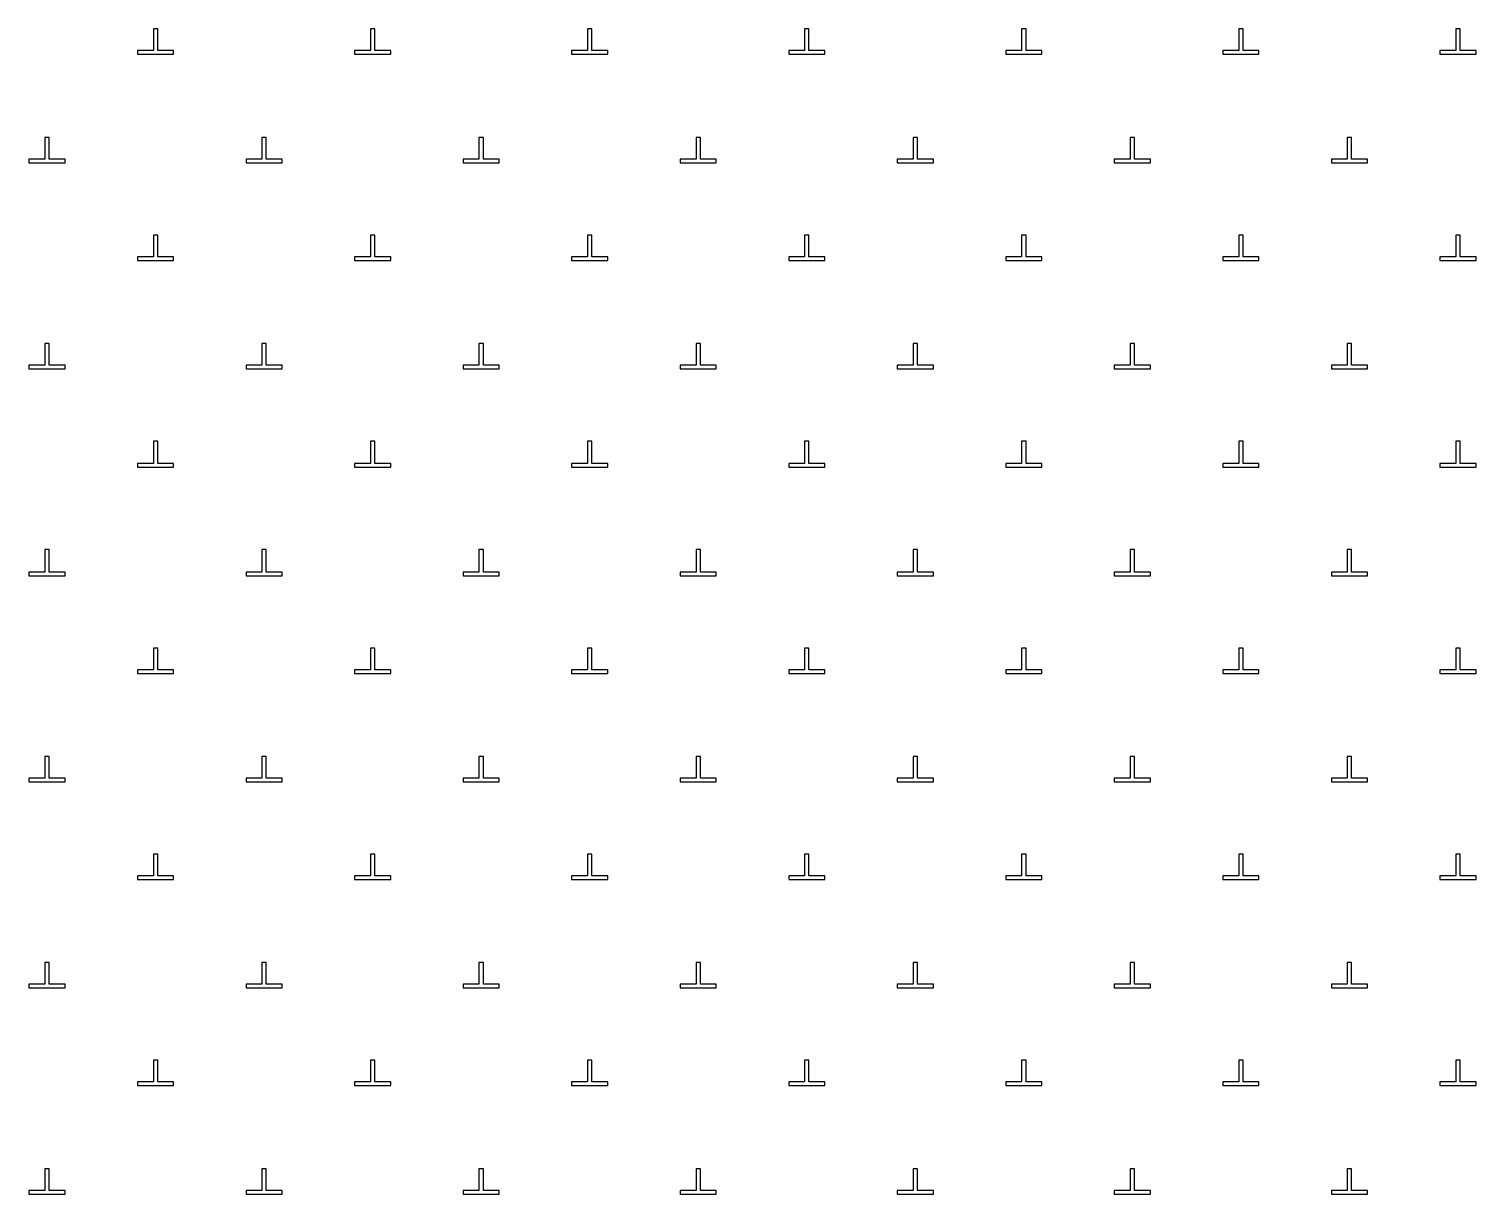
# Model space of a CAD drawing. Extents: x 550890 to 551618, y 1839259 to 1840146.
# Drawn here: x 551385.64 to 551405.64, y 1840005.78 to 1840021.89 of the extents above; entities that cross this region are included whole.
import ezdxf

# ---------------------------------------------------------------- set-up
doc = ezdxf.new("R2010")
doc.units = 0
doc.layers.add('Level 19', color=7, linetype='Continuous')

msp = doc.modelspace()

# ---------------------------------------------------------------- linework, layer by layer
at = {"layer": 'Level 19'}
for p, q in [((551387.42, 1840021.89), (551387.36, 1840021.89)), ((551387.36, 1840021.89), (551387.36, 1840021.59)), ((551387.42, 1840021.59), (551387.42, 1840021.89)), ((551390.42, 1840021.89), (551390.36, 1840021.89)), ((551390.36, 1840021.89), (551390.36, 1840021.59)), ((551390.42, 1840021.59), (551390.42, 1840021.89)), ((551393.42, 1840021.89), (551393.36, 1840021.89)), ((551393.36, 1840021.89), (551393.36, 1840021.59)), ((551393.42, 1840021.59), (551393.42, 1840021.89)), ((551396.42, 1840021.89), (551396.36, 1840021.89)), ((551396.36, 1840021.89), (551396.36, 1840021.59)), ((551396.42, 1840021.59), (551396.42, 1840021.89)), ((551399.42, 1840021.89), (551399.36, 1840021.89)), ((551399.36, 1840021.89), (551399.36, 1840021.59)), ((551399.42, 1840021.59), (551399.42, 1840021.89)), ((551402.42, 1840021.89), (551402.36, 1840021.89)), ((551402.36, 1840021.89), (551402.36, 1840021.59)), ((551402.42, 1840021.59), (551402.42, 1840021.89)), ((551405.42, 1840021.89), (551405.36, 1840021.89)), ((551405.36, 1840021.89), (551405.36, 1840021.59)), ((551405.42, 1840021.59), (551405.42, 1840021.89)), ((551387.36, 1840021.59), (551387.14, 1840021.59)), ((551387.14, 1840021.59), (551387.14, 1840021.54)), ((551387.14, 1840021.54), (551387.64, 1840021.54)), ((551387.64, 1840021.59), (551387.42, 1840021.59)), ((551387.64, 1840021.54), (551387.64, 1840021.59)), ((551390.36, 1840021.59), (551390.14, 1840021.59)), ((551390.14, 1840021.59), (551390.14, 1840021.54)), ((551390.14, 1840021.54), (551390.64, 1840021.54)), ((551390.64, 1840021.59), (551390.42, 1840021.59)), ((551390.64, 1840021.54), (551390.64, 1840021.59)), ((551393.36, 1840021.59), (551393.14, 1840021.59)), ((551393.14, 1840021.59), (551393.14, 1840021.54)), ((551393.14, 1840021.54), (551393.64, 1840021.54)), ((551393.64, 1840021.59), (551393.42, 1840021.59)), ((551393.64, 1840021.54), (551393.64, 1840021.59)), ((551396.36, 1840021.59), (551396.14, 1840021.59)), ((551396.14, 1840021.59), (551396.14, 1840021.54)), ((551396.14, 1840021.54), (551396.64, 1840021.54)), ((551396.64, 1840021.59), (551396.42, 1840021.59)), ((551396.64, 1840021.54), (551396.64, 1840021.59)), ((551399.36, 1840021.59), (551399.14, 1840021.59)), ((551399.14, 1840021.59), (551399.14, 1840021.54)), ((551399.14, 1840021.54), (551399.64, 1840021.54)), ((551399.64, 1840021.59), (551399.42, 1840021.59)), ((551399.64, 1840021.54), (551399.64, 1840021.59)), ((551402.36, 1840021.59), (551402.14, 1840021.59)), ((551402.14, 1840021.59), (551402.14, 1840021.54)), ((551402.14, 1840021.54), (551402.64, 1840021.54)), ((551402.64, 1840021.59), (551402.42, 1840021.59)), ((551402.64, 1840021.54), (551402.64, 1840021.59)), ((551405.36, 1840021.59), (551405.14, 1840021.59)), ((551405.14, 1840021.59), (551405.14, 1840021.54)), ((551405.14, 1840021.54), (551405.64, 1840021.54)), ((551405.64, 1840021.59), (551405.42, 1840021.59)), ((551405.64, 1840021.54), (551405.64, 1840021.59)), ((551385.92, 1840020.39), (551385.86, 1840020.39)), ((551385.86, 1840020.39), (551385.86, 1840020.09)), ((551385.92, 1840020.09), (551385.92, 1840020.39)), ((551388.92, 1840020.39), (551388.86, 1840020.39)), ((551388.86, 1840020.39), (551388.86, 1840020.09)), ((551388.92, 1840020.09), (551388.92, 1840020.39)), ((551391.92, 1840020.39), (551391.86, 1840020.39)), ((551391.86, 1840020.39), (551391.86, 1840020.09)), ((551391.92, 1840020.09), (551391.92, 1840020.39)), ((551394.92, 1840020.39), (551394.86, 1840020.39)), ((551394.86, 1840020.39), (551394.86, 1840020.09)), ((551394.92, 1840020.09), (551394.92, 1840020.39)), ((551397.92, 1840020.39), (551397.86, 1840020.39)), ((551397.86, 1840020.39), (551397.86, 1840020.09)), ((551397.92, 1840020.09), (551397.92, 1840020.39)), ((551400.92, 1840020.39), (551400.86, 1840020.39)), ((551400.86, 1840020.39), (551400.86, 1840020.09)), ((551400.92, 1840020.09), (551400.92, 1840020.39)), ((551403.92, 1840020.39), (551403.86, 1840020.39)), ((551403.86, 1840020.39), (551403.86, 1840020.09)), ((551403.92, 1840020.09), (551403.92, 1840020.39)), ((551385.86, 1840020.09), (551385.64, 1840020.09)), ((551385.64, 1840020.09), (551385.64, 1840020.04)), ((551385.64, 1840020.04), (551386.14, 1840020.04)), ((551386.14, 1840020.09), (551385.92, 1840020.09)), ((551386.14, 1840020.04), (551386.14, 1840020.09)), ((551388.86, 1840020.09), (551388.64, 1840020.09)), ((551388.64, 1840020.09), (551388.64, 1840020.04)), ((551388.64, 1840020.04), (551389.14, 1840020.04)), ((551389.14, 1840020.09), (551388.92, 1840020.09)), ((551389.14, 1840020.04), (551389.14, 1840020.09)), ((551391.86, 1840020.09), (551391.64, 1840020.09)), ((551391.64, 1840020.09), (551391.64, 1840020.04)), ((551391.64, 1840020.04), (551392.14, 1840020.04)), ((551392.14, 1840020.09), (551391.92, 1840020.09)), ((551392.14, 1840020.04), (551392.14, 1840020.09)), ((551394.86, 1840020.09), (551394.64, 1840020.09)), ((551394.64, 1840020.09), (551394.64, 1840020.04)), ((551394.64, 1840020.04), (551395.14, 1840020.04)), ((551395.14, 1840020.09), (551394.92, 1840020.09)), ((551395.14, 1840020.04), (551395.14, 1840020.09)), ((551397.86, 1840020.09), (551397.64, 1840020.09)), ((551397.64, 1840020.09), (551397.64, 1840020.04)), ((551397.64, 1840020.04), (551398.14, 1840020.04)), ((551398.14, 1840020.09), (551397.92, 1840020.09)), ((551398.14, 1840020.04), (551398.14, 1840020.09)), ((551400.86, 1840020.09), (551400.64, 1840020.09)), ((551400.64, 1840020.09), (551400.64, 1840020.04)), ((551400.64, 1840020.04), (551401.14, 1840020.04)), ((551401.14, 1840020.09), (551400.92, 1840020.09)), ((551401.14, 1840020.04), (551401.14, 1840020.09)), ((551403.86, 1840020.09), (551403.64, 1840020.09)), ((551403.64, 1840020.09), (551403.64, 1840020.04)), ((551403.64, 1840020.04), (551404.14, 1840020.04)), ((551404.14, 1840020.09), (551403.92, 1840020.09)), ((551404.14, 1840020.04), (551404.14, 1840020.09)), ((551387.42, 1840019.04), (551387.36, 1840019.04)), ((551387.36, 1840019.04), (551387.36, 1840018.74)), ((551387.42, 1840018.74), (551387.42, 1840019.04)), ((551390.42, 1840019.04), (551390.36, 1840019.04)), ((551390.36, 1840019.04), (551390.36, 1840018.74)), ((551390.42, 1840018.74), (551390.42, 1840019.04)), ((551393.42, 1840019.04), (551393.36, 1840019.04)), ((551393.36, 1840019.04), (551393.36, 1840018.74)), ((551393.42, 1840018.74), (551393.42, 1840019.04)), ((551396.42, 1840019.04), (551396.36, 1840019.04)), ((551396.36, 1840019.04), (551396.36, 1840018.74)), ((551396.42, 1840018.74), (551396.42, 1840019.04)), ((551399.42, 1840019.04), (551399.36, 1840019.04)), ((551399.36, 1840019.04), (551399.36, 1840018.74)), ((551399.42, 1840018.74), (551399.42, 1840019.04)), ((551402.42, 1840019.04), (551402.36, 1840019.04)), ((551402.36, 1840019.04), (551402.36, 1840018.74)), ((551402.42, 1840018.74), (551402.42, 1840019.04)), ((551405.42, 1840019.04), (551405.36, 1840019.04)), ((551405.36, 1840019.04), (551405.36, 1840018.74)), ((551405.42, 1840018.74), (551405.42, 1840019.04)), ((551387.36, 1840018.74), (551387.14, 1840018.74)), ((551387.14, 1840018.74), (551387.14, 1840018.69)), ((551387.14, 1840018.69), (551387.64, 1840018.69)), ((551387.64, 1840018.74), (551387.42, 1840018.74)), ((551387.64, 1840018.69), (551387.64, 1840018.74)), ((551390.36, 1840018.74), (551390.14, 1840018.74)), ((551390.14, 1840018.74), (551390.14, 1840018.69)), ((551390.14, 1840018.69), (551390.64, 1840018.69)), ((551390.64, 1840018.74), (551390.42, 1840018.74)), ((551390.64, 1840018.69), (551390.64, 1840018.74)), ((551393.36, 1840018.74), (551393.14, 1840018.74)), ((551393.14, 1840018.74), (551393.14, 1840018.69)), ((551393.14, 1840018.69), (551393.64, 1840018.69)), ((551393.64, 1840018.74), (551393.42, 1840018.74)), ((551393.64, 1840018.69), (551393.64, 1840018.74)), ((551396.36, 1840018.74), (551396.14, 1840018.74)), ((551396.14, 1840018.74), (551396.14, 1840018.69)), ((551396.14, 1840018.69), (551396.64, 1840018.69)), ((551396.64, 1840018.74), (551396.42, 1840018.74)), ((551396.64, 1840018.69), (551396.64, 1840018.74)), ((551399.36, 1840018.74), (551399.14, 1840018.74)), ((551399.14, 1840018.74), (551399.14, 1840018.69)), ((551399.14, 1840018.69), (551399.64, 1840018.69)), ((551399.64, 1840018.74), (551399.42, 1840018.74)), ((551399.64, 1840018.69), (551399.64, 1840018.74)), ((551402.36, 1840018.74), (551402.14, 1840018.74)), ((551402.14, 1840018.74), (551402.14, 1840018.69)), ((551402.14, 1840018.69), (551402.64, 1840018.69)), ((551402.64, 1840018.74), (551402.42, 1840018.74)), ((551402.64, 1840018.69), (551402.64, 1840018.74)), ((551405.36, 1840018.74), (551405.14, 1840018.74)), ((551405.14, 1840018.74), (551405.14, 1840018.69)), ((551405.14, 1840018.69), (551405.64, 1840018.69)), ((551405.64, 1840018.74), (551405.42, 1840018.74)), ((551405.64, 1840018.69), (551405.64, 1840018.74)), ((551385.92, 1840017.54), (551385.86, 1840017.54)), ((551385.86, 1840017.54), (551385.86, 1840017.24)), ((551385.92, 1840017.24), (551385.92, 1840017.54)), ((551388.92, 1840017.54), (551388.86, 1840017.54)), ((551388.86, 1840017.54), (551388.86, 1840017.24)), ((551388.92, 1840017.24), (551388.92, 1840017.54)), ((551391.92, 1840017.54), (551391.86, 1840017.54)), ((551391.86, 1840017.54), (551391.86, 1840017.24)), ((551391.92, 1840017.24), (551391.92, 1840017.54)), ((551394.92, 1840017.54), (551394.86, 1840017.54)), ((551394.86, 1840017.54), (551394.86, 1840017.24)), ((551394.92, 1840017.24), (551394.92, 1840017.54)), ((551397.92, 1840017.54), (551397.86, 1840017.54)), ((551397.86, 1840017.54), (551397.86, 1840017.24)), ((551397.92, 1840017.24), (551397.92, 1840017.54)), ((551400.92, 1840017.54), (551400.86, 1840017.54)), ((551400.86, 1840017.54), (551400.86, 1840017.24)), ((551400.92, 1840017.24), (551400.92, 1840017.54)), ((551403.92, 1840017.54), (551403.86, 1840017.54)), ((551403.86, 1840017.54), (551403.86, 1840017.24)), ((551403.92, 1840017.24), (551403.92, 1840017.54)), ((551385.86, 1840017.24), (551385.64, 1840017.24)), ((551385.64, 1840017.24), (551385.64, 1840017.19)), ((551386.14, 1840017.24), (551385.92, 1840017.24)), ((551386.14, 1840017.19), (551386.14, 1840017.24)), ((551388.86, 1840017.24), (551388.64, 1840017.24)), ((551388.64, 1840017.24), (551388.64, 1840017.19)), ((551389.14, 1840017.24), (551388.92, 1840017.24)), ((551389.14, 1840017.19), (551389.14, 1840017.24)), ((551391.86, 1840017.24), (551391.64, 1840017.24)), ((551391.64, 1840017.24), (551391.64, 1840017.19)), ((551392.14, 1840017.24), (551391.92, 1840017.24)), ((551392.14, 1840017.19), (551392.14, 1840017.24)), ((551394.86, 1840017.24), (551394.64, 1840017.24)), ((551394.64, 1840017.24), (551394.64, 1840017.19)), ((551395.14, 1840017.24), (551394.92, 1840017.24)), ((551395.14, 1840017.19), (551395.14, 1840017.24)), ((551397.86, 1840017.24), (551397.64, 1840017.24)), ((551397.64, 1840017.24), (551397.64, 1840017.19)), ((551398.14, 1840017.24), (551397.92, 1840017.24)), ((551398.14, 1840017.19), (551398.14, 1840017.24)), ((551400.86, 1840017.24), (551400.64, 1840017.24)), ((551400.64, 1840017.24), (551400.64, 1840017.19)), ((551401.14, 1840017.24), (551400.92, 1840017.24)), ((551401.14, 1840017.19), (551401.14, 1840017.24)), ((551403.86, 1840017.24), (551403.64, 1840017.24)), ((551403.64, 1840017.24), (551403.64, 1840017.19)), ((551404.14, 1840017.24), (551403.92, 1840017.24)), ((551404.14, 1840017.19), (551404.14, 1840017.24)), ((551385.64, 1840017.19), (551386.14, 1840017.19)), ((551388.64, 1840017.19), (551389.14, 1840017.19)), ((551391.64, 1840017.19), (551392.14, 1840017.19)), ((551394.64, 1840017.19), (551395.14, 1840017.19)), ((551397.64, 1840017.19), (551398.14, 1840017.19)), ((551400.64, 1840017.19), (551401.14, 1840017.19)), ((551403.64, 1840017.19), (551404.14, 1840017.19)), ((551387.42, 1840016.19), (551387.36, 1840016.19)), ((551387.36, 1840016.19), (551387.36, 1840015.88)), ((551387.42, 1840015.88), (551387.42, 1840016.19)), ((551390.42, 1840016.19), (551390.36, 1840016.19)), ((551390.36, 1840016.19), (551390.36, 1840015.88)), ((551390.42, 1840015.88), (551390.42, 1840016.19)), ((551393.42, 1840016.19), (551393.36, 1840016.19)), ((551393.36, 1840016.19), (551393.36, 1840015.88)), ((551393.42, 1840015.88), (551393.42, 1840016.19)), ((551396.42, 1840016.19), (551396.36, 1840016.19)), ((551396.36, 1840016.19), (551396.36, 1840015.88)), ((551396.42, 1840015.88), (551396.42, 1840016.19)), ((551399.42, 1840016.19), (551399.36, 1840016.19)), ((551399.36, 1840016.19), (551399.36, 1840015.88)), ((551399.42, 1840015.88), (551399.42, 1840016.19)), ((551402.42, 1840016.19), (551402.36, 1840016.19)), ((551402.36, 1840016.19), (551402.36, 1840015.88)), ((551402.42, 1840015.88), (551402.42, 1840016.19)), ((551405.42, 1840016.19), (551405.36, 1840016.19)), ((551405.36, 1840016.19), (551405.36, 1840015.88)), ((551405.42, 1840015.88), (551405.42, 1840016.19)), ((551387.36, 1840015.88), (551387.14, 1840015.88)), ((551387.14, 1840015.88), (551387.14, 1840015.83)), ((551387.14, 1840015.83), (551387.64, 1840015.83)), ((551387.64, 1840015.88), (551387.42, 1840015.88)), ((551387.64, 1840015.83), (551387.64, 1840015.88)), ((551390.36, 1840015.88), (551390.14, 1840015.88)), ((551390.14, 1840015.88), (551390.14, 1840015.83)), ((551390.14, 1840015.83), (551390.64, 1840015.83)), ((551390.64, 1840015.88), (551390.42, 1840015.88)), ((551390.64, 1840015.83), (551390.64, 1840015.88)), ((551393.36, 1840015.88), (551393.14, 1840015.88)), ((551393.14, 1840015.88), (551393.14, 1840015.83)), ((551393.14, 1840015.83), (551393.64, 1840015.83)), ((551393.64, 1840015.88), (551393.42, 1840015.88)), ((551393.64, 1840015.83), (551393.64, 1840015.88)), ((551396.36, 1840015.88), (551396.14, 1840015.88)), ((551396.14, 1840015.88), (551396.14, 1840015.83)), ((551396.14, 1840015.83), (551396.64, 1840015.83)), ((551396.64, 1840015.88), (551396.42, 1840015.88)), ((551396.64, 1840015.83), (551396.64, 1840015.88)), ((551399.36, 1840015.88), (551399.14, 1840015.88)), ((551399.14, 1840015.88), (551399.14, 1840015.83)), ((551399.14, 1840015.83), (551399.64, 1840015.83)), ((551399.64, 1840015.88), (551399.42, 1840015.88)), ((551399.64, 1840015.83), (551399.64, 1840015.88)), ((551402.36, 1840015.88), (551402.14, 1840015.88)), ((551402.14, 1840015.88), (551402.14, 1840015.83)), ((551402.14, 1840015.83), (551402.64, 1840015.83)), ((551402.64, 1840015.88), (551402.42, 1840015.88)), ((551402.64, 1840015.83), (551402.64, 1840015.88)), ((551405.36, 1840015.88), (551405.14, 1840015.88)), ((551405.14, 1840015.88), (551405.14, 1840015.83)), ((551405.14, 1840015.83), (551405.64, 1840015.83)), ((551405.64, 1840015.88), (551405.42, 1840015.88)), ((551405.64, 1840015.83), (551405.64, 1840015.88)), ((551385.92, 1840014.69), (551385.86, 1840014.69)), ((551385.86, 1840014.69), (551385.86, 1840014.38)), ((551385.92, 1840014.38), (551385.92, 1840014.69)), ((551388.92, 1840014.69), (551388.86, 1840014.69)), ((551388.86, 1840014.69), (551388.86, 1840014.38)), ((551388.92, 1840014.38), (551388.92, 1840014.69)), ((551391.92, 1840014.69), (551391.86, 1840014.69)), ((551391.86, 1840014.69), (551391.86, 1840014.38)), ((551391.92, 1840014.38), (551391.92, 1840014.69)), ((551394.92, 1840014.69), (551394.86, 1840014.69)), ((551394.86, 1840014.69), (551394.86, 1840014.38)), ((551394.92, 1840014.38), (551394.92, 1840014.69)), ((551397.92, 1840014.69), (551397.86, 1840014.69)), ((551397.86, 1840014.69), (551397.86, 1840014.38)), ((551397.92, 1840014.38), (551397.92, 1840014.69)), ((551400.92, 1840014.69), (551400.86, 1840014.69)), ((551400.86, 1840014.69), (551400.86, 1840014.38)), ((551400.92, 1840014.38), (551400.92, 1840014.69)), ((551403.92, 1840014.69), (551403.86, 1840014.69)), ((551403.86, 1840014.69), (551403.86, 1840014.38)), ((551403.92, 1840014.38), (551403.92, 1840014.69)), ((551385.86, 1840014.38), (551385.64, 1840014.38)), ((551385.64, 1840014.38), (551385.64, 1840014.33)), ((551385.64, 1840014.33), (551386.14, 1840014.33)), ((551386.14, 1840014.38), (551385.92, 1840014.38)), ((551386.14, 1840014.33), (551386.14, 1840014.38)), ((551388.86, 1840014.38), (551388.64, 1840014.38)), ((551388.64, 1840014.38), (551388.64, 1840014.33)), ((551388.64, 1840014.33), (551389.14, 1840014.33)), ((551389.14, 1840014.38), (551388.92, 1840014.38)), ((551389.14, 1840014.33), (551389.14, 1840014.38)), ((551391.86, 1840014.38), (551391.64, 1840014.38)), ((551391.64, 1840014.38), (551391.64, 1840014.33)), ((551391.64, 1840014.33), (551392.14, 1840014.33)), ((551392.14, 1840014.38), (551391.92, 1840014.38)), ((551392.14, 1840014.33), (551392.14, 1840014.38)), ((551394.86, 1840014.38), (551394.64, 1840014.38)), ((551394.64, 1840014.38), (551394.64, 1840014.33)), ((551394.64, 1840014.33), (551395.14, 1840014.33)), ((551395.14, 1840014.38), (551394.92, 1840014.38)), ((551395.14, 1840014.33), (551395.14, 1840014.38)), ((551397.86, 1840014.38), (551397.64, 1840014.38)), ((551397.64, 1840014.38), (551397.64, 1840014.33)), ((551397.64, 1840014.33), (551398.14, 1840014.33)), ((551398.14, 1840014.38), (551397.92, 1840014.38)), ((551398.14, 1840014.33), (551398.14, 1840014.38)), ((551400.86, 1840014.38), (551400.64, 1840014.38)), ((551400.64, 1840014.38), (551400.64, 1840014.33)), ((551400.64, 1840014.33), (551401.14, 1840014.33)), ((551401.14, 1840014.38), (551400.92, 1840014.38)), ((551401.14, 1840014.33), (551401.14, 1840014.38)), ((551403.86, 1840014.38), (551403.64, 1840014.38)), ((551403.64, 1840014.38), (551403.64, 1840014.33)), ((551403.64, 1840014.33), (551404.14, 1840014.33)), ((551404.14, 1840014.38), (551403.92, 1840014.38)), ((551404.14, 1840014.33), (551404.14, 1840014.38)), ((551387.42, 1840013.33), (551387.36, 1840013.33)), ((551387.36, 1840013.33), (551387.36, 1840013.03)), ((551387.42, 1840013.03), (551387.42, 1840013.33)), ((551390.42, 1840013.33), (551390.36, 1840013.33)), ((551390.36, 1840013.33), (551390.36, 1840013.03)), ((551390.42, 1840013.03), (551390.42, 1840013.33)), ((551393.42, 1840013.33), (551393.36, 1840013.33)), ((551393.36, 1840013.33), (551393.36, 1840013.03)), ((551393.42, 1840013.03), (551393.42, 1840013.33)), ((551396.42, 1840013.33), (551396.36, 1840013.33)), ((551396.36, 1840013.33), (551396.36, 1840013.03)), ((551396.42, 1840013.03), (551396.42, 1840013.33)), ((551399.42, 1840013.33), (551399.36, 1840013.33)), ((551399.36, 1840013.33), (551399.36, 1840013.03)), ((551399.42, 1840013.03), (551399.42, 1840013.33)), ((551402.42, 1840013.33), (551402.36, 1840013.33)), ((551402.36, 1840013.33), (551402.36, 1840013.03)), ((551402.42, 1840013.03), (551402.42, 1840013.33)), ((551405.42, 1840013.33), (551405.36, 1840013.33)), ((551405.36, 1840013.33), (551405.36, 1840013.03)), ((551405.42, 1840013.03), (551405.42, 1840013.33)), ((551387.36, 1840013.03), (551387.14, 1840013.03)), ((551387.14, 1840013.03), (551387.14, 1840012.98)), ((551387.64, 1840013.03), (551387.42, 1840013.03)), ((551387.64, 1840012.98), (551387.64, 1840013.03)), ((551390.36, 1840013.03), (551390.14, 1840013.03)), ((551390.14, 1840013.03), (551390.14, 1840012.98)), ((551390.64, 1840013.03), (551390.42, 1840013.03)), ((551390.64, 1840012.98), (551390.64, 1840013.03)), ((551393.36, 1840013.03), (551393.14, 1840013.03)), ((551393.14, 1840013.03), (551393.14, 1840012.98)), ((551393.64, 1840013.03), (551393.42, 1840013.03)), ((551393.64, 1840012.98), (551393.64, 1840013.03)), ((551396.36, 1840013.03), (551396.14, 1840013.03)), ((551396.14, 1840013.03), (551396.14, 1840012.98)), ((551396.64, 1840013.03), (551396.42, 1840013.03)), ((551396.64, 1840012.98), (551396.64, 1840013.03)), ((551399.36, 1840013.03), (551399.14, 1840013.03)), ((551399.14, 1840013.03), (551399.14, 1840012.98)), ((551399.64, 1840013.03), (551399.42, 1840013.03)), ((551399.64, 1840012.98), (551399.64, 1840013.03)), ((551402.36, 1840013.03), (551402.14, 1840013.03)), ((551402.14, 1840013.03), (551402.14, 1840012.98)), ((551402.64, 1840013.03), (551402.42, 1840013.03)), ((551402.64, 1840012.98), (551402.64, 1840013.03)), ((551405.36, 1840013.03), (551405.14, 1840013.03)), ((551405.14, 1840013.03), (551405.14, 1840012.98)), ((551405.64, 1840013.03), (551405.42, 1840013.03)), ((551405.64, 1840012.98), (551405.64, 1840013.03)), ((551387.14, 1840012.98), (551387.64, 1840012.98)), ((551390.14, 1840012.98), (551390.64, 1840012.98)), ((551393.14, 1840012.98), (551393.64, 1840012.98)), ((551396.14, 1840012.98), (551396.64, 1840012.98)), ((551399.14, 1840012.98), (551399.64, 1840012.98)), ((551402.14, 1840012.98), (551402.64, 1840012.98)), ((551405.14, 1840012.98), (551405.64, 1840012.98)), ((551385.92, 1840011.83), (551385.86, 1840011.83)), ((551385.86, 1840011.83), (551385.86, 1840011.53)), ((551385.92, 1840011.53), (551385.92, 1840011.83)), ((551388.92, 1840011.83), (551388.86, 1840011.83)), ((551388.86, 1840011.83), (551388.86, 1840011.53)), ((551388.92, 1840011.53), (551388.92, 1840011.83)), ((551391.92, 1840011.83), (551391.86, 1840011.83)), ((551391.86, 1840011.83), (551391.86, 1840011.53)), ((551391.92, 1840011.53), (551391.92, 1840011.83)), ((551394.92, 1840011.83), (551394.86, 1840011.83)), ((551394.86, 1840011.83), (551394.86, 1840011.53)), ((551394.92, 1840011.53), (551394.92, 1840011.83)), ((551397.92, 1840011.83), (551397.86, 1840011.83)), ((551397.86, 1840011.83), (551397.86, 1840011.53)), ((551397.92, 1840011.53), (551397.92, 1840011.83)), ((551400.92, 1840011.83), (551400.86, 1840011.83)), ((551400.86, 1840011.83), (551400.86, 1840011.53)), ((551400.92, 1840011.53), (551400.92, 1840011.83)), ((551403.92, 1840011.83), (551403.86, 1840011.83)), ((551403.86, 1840011.83), (551403.86, 1840011.53)), ((551403.92, 1840011.53), (551403.92, 1840011.83)), ((551385.86, 1840011.53), (551385.64, 1840011.53)), ((551385.64, 1840011.53), (551385.64, 1840011.48)), ((551385.64, 1840011.48), (551386.14, 1840011.48)), ((551386.14, 1840011.53), (551385.92, 1840011.53)), ((551386.14, 1840011.48), (551386.14, 1840011.53)), ((551388.86, 1840011.53), (551388.64, 1840011.53)), ((551388.64, 1840011.53), (551388.64, 1840011.48)), ((551388.64, 1840011.48), (551389.14, 1840011.48)), ((551389.14, 1840011.53), (551388.92, 1840011.53)), ((551389.14, 1840011.48), (551389.14, 1840011.53)), ((551391.86, 1840011.53), (551391.64, 1840011.53)), ((551391.64, 1840011.53), (551391.64, 1840011.48)), ((551391.64, 1840011.48), (551392.14, 1840011.48)), ((551392.14, 1840011.53), (551391.92, 1840011.53)), ((551392.14, 1840011.48), (551392.14, 1840011.53)), ((551394.86, 1840011.53), (551394.64, 1840011.53)), ((551394.64, 1840011.53), (551394.64, 1840011.48)), ((551394.64, 1840011.48), (551395.14, 1840011.48)), ((551395.14, 1840011.53), (551394.92, 1840011.53)), ((551395.14, 1840011.48), (551395.14, 1840011.53)), ((551397.86, 1840011.53), (551397.64, 1840011.53)), ((551397.64, 1840011.53), (551397.64, 1840011.48)), ((551397.64, 1840011.48), (551398.14, 1840011.48)), ((551398.14, 1840011.53), (551397.92, 1840011.53)), ((551398.14, 1840011.48), (551398.14, 1840011.53)), ((551400.86, 1840011.53), (551400.64, 1840011.53)), ((551400.64, 1840011.53), (551400.64, 1840011.48)), ((551400.64, 1840011.48), (551401.14, 1840011.48)), ((551401.14, 1840011.53), (551400.92, 1840011.53)), ((551401.14, 1840011.48), (551401.14, 1840011.53)), ((551403.86, 1840011.53), (551403.64, 1840011.53)), ((551403.64, 1840011.53), (551403.64, 1840011.48)), ((551403.64, 1840011.48), (551404.14, 1840011.48)), ((551404.14, 1840011.53), (551403.92, 1840011.53)), ((551404.14, 1840011.48), (551404.14, 1840011.53)), ((551387.42, 1840010.48), (551387.36, 1840010.48)), ((551387.36, 1840010.48), (551387.36, 1840010.18)), ((551387.42, 1840010.18), (551387.42, 1840010.48)), ((551390.42, 1840010.48), (551390.36, 1840010.48)), ((551390.36, 1840010.48), (551390.36, 1840010.18)), ((551390.42, 1840010.18), (551390.42, 1840010.48)), ((551393.42, 1840010.48), (551393.36, 1840010.48)), ((551393.36, 1840010.48), (551393.36, 1840010.18)), ((551393.42, 1840010.18), (551393.42, 1840010.48)), ((551396.42, 1840010.48), (551396.36, 1840010.48)), ((551396.36, 1840010.48), (551396.36, 1840010.18)), ((551396.42, 1840010.18), (551396.42, 1840010.48)), ((551399.42, 1840010.48), (551399.36, 1840010.48)), ((551399.36, 1840010.48), (551399.36, 1840010.18)), ((551399.42, 1840010.18), (551399.42, 1840010.48)), ((551402.42, 1840010.48), (551402.36, 1840010.48)), ((551402.36, 1840010.48), (551402.36, 1840010.18)), ((551402.42, 1840010.18), (551402.42, 1840010.48)), ((551405.42, 1840010.48), (551405.36, 1840010.48)), ((551405.36, 1840010.48), (551405.36, 1840010.18)), ((551405.42, 1840010.18), (551405.42, 1840010.48)), ((551387.36, 1840010.18), (551387.14, 1840010.18)), ((551387.14, 1840010.18), (551387.14, 1840010.13)), ((551387.14, 1840010.13), (551387.64, 1840010.13)), ((551387.64, 1840010.18), (551387.42, 1840010.18)), ((551387.64, 1840010.13), (551387.64, 1840010.18)), ((551390.36, 1840010.18), (551390.14, 1840010.18)), ((551390.14, 1840010.18), (551390.14, 1840010.13)), ((551390.14, 1840010.13), (551390.64, 1840010.13)), ((551390.64, 1840010.18), (551390.42, 1840010.18)), ((551390.64, 1840010.13), (551390.64, 1840010.18)), ((551393.36, 1840010.18), (551393.14, 1840010.18)), ((551393.14, 1840010.18), (551393.14, 1840010.13)), ((551393.14, 1840010.13), (551393.64, 1840010.13)), ((551393.64, 1840010.18), (551393.42, 1840010.18)), ((551393.64, 1840010.13), (551393.64, 1840010.18)), ((551396.36, 1840010.18), (551396.14, 1840010.18)), ((551396.14, 1840010.18), (551396.14, 1840010.13)), ((551396.14, 1840010.13), (551396.64, 1840010.13)), ((551396.64, 1840010.18), (551396.42, 1840010.18)), ((551396.64, 1840010.13), (551396.64, 1840010.18)), ((551399.36, 1840010.18), (551399.14, 1840010.18)), ((551399.14, 1840010.18), (551399.14, 1840010.13)), ((551399.14, 1840010.13), (551399.64, 1840010.13)), ((551399.64, 1840010.18), (551399.42, 1840010.18)), ((551399.64, 1840010.13), (551399.64, 1840010.18)), ((551402.36, 1840010.18), (551402.14, 1840010.18)), ((551402.14, 1840010.18), (551402.14, 1840010.13)), ((551402.14, 1840010.13), (551402.64, 1840010.13)), ((551402.64, 1840010.18), (551402.42, 1840010.18)), ((551402.64, 1840010.13), (551402.64, 1840010.18)), ((551405.36, 1840010.18), (551405.14, 1840010.18)), ((551405.14, 1840010.18), (551405.14, 1840010.13)), ((551405.14, 1840010.13), (551405.64, 1840010.13)), ((551405.64, 1840010.18), (551405.42, 1840010.18)), ((551405.64, 1840010.13), (551405.64, 1840010.18)), ((551385.92, 1840008.98), (551385.86, 1840008.98)), ((551385.86, 1840008.98), (551385.86, 1840008.68)), ((551385.92, 1840008.68), (551385.92, 1840008.98)), ((551388.92, 1840008.98), (551388.86, 1840008.98)), ((551388.86, 1840008.98), (551388.86, 1840008.68)), ((551388.92, 1840008.68), (551388.92, 1840008.98)), ((551391.92, 1840008.98), (551391.86, 1840008.98)), ((551391.86, 1840008.98), (551391.86, 1840008.68)), ((551391.92, 1840008.68), (551391.92, 1840008.98)), ((551394.92, 1840008.98), (551394.86, 1840008.98)), ((551394.86, 1840008.98), (551394.86, 1840008.68)), ((551394.92, 1840008.68), (551394.92, 1840008.98)), ((551397.92, 1840008.98), (551397.86, 1840008.98)), ((551397.86, 1840008.98), (551397.86, 1840008.68)), ((551397.92, 1840008.68), (551397.92, 1840008.98)), ((551400.92, 1840008.98), (551400.86, 1840008.98)), ((551400.86, 1840008.98), (551400.86, 1840008.68)), ((551400.92, 1840008.68), (551400.92, 1840008.98)), ((551403.92, 1840008.98), (551403.86, 1840008.98)), ((551403.86, 1840008.98), (551403.86, 1840008.68)), ((551403.92, 1840008.68), (551403.92, 1840008.98)), ((551385.86, 1840008.68), (551385.64, 1840008.68)), ((551385.64, 1840008.68), (551385.64, 1840008.63)), ((551385.64, 1840008.63), (551386.14, 1840008.63)), ((551386.14, 1840008.68), (551385.92, 1840008.68)), ((551386.14, 1840008.63), (551386.14, 1840008.68)), ((551388.86, 1840008.68), (551388.64, 1840008.68)), ((551388.64, 1840008.68), (551388.64, 1840008.63)), ((551388.64, 1840008.63), (551389.14, 1840008.63)), ((551389.14, 1840008.68), (551388.92, 1840008.68)), ((551389.14, 1840008.63), (551389.14, 1840008.68)), ((551391.86, 1840008.68), (551391.64, 1840008.68)), ((551391.64, 1840008.68), (551391.64, 1840008.63)), ((551391.64, 1840008.63), (551392.14, 1840008.63)), ((551392.14, 1840008.68), (551391.92, 1840008.68)), ((551392.14, 1840008.63), (551392.14, 1840008.68)), ((551394.86, 1840008.68), (551394.64, 1840008.68)), ((551394.64, 1840008.68), (551394.64, 1840008.63)), ((551394.64, 1840008.63), (551395.14, 1840008.63)), ((551395.14, 1840008.68), (551394.92, 1840008.68)), ((551395.14, 1840008.63), (551395.14, 1840008.68)), ((551397.86, 1840008.68), (551397.64, 1840008.68)), ((551397.64, 1840008.68), (551397.64, 1840008.63)), ((551397.64, 1840008.63), (551398.14, 1840008.63)), ((551398.14, 1840008.68), (551397.92, 1840008.68)), ((551398.14, 1840008.63), (551398.14, 1840008.68)), ((551400.86, 1840008.68), (551400.64, 1840008.68)), ((551400.64, 1840008.68), (551400.64, 1840008.63)), ((551400.64, 1840008.63), (551401.14, 1840008.63)), ((551401.14, 1840008.68), (551400.92, 1840008.68)), ((551401.14, 1840008.63), (551401.14, 1840008.68)), ((551403.86, 1840008.68), (551403.64, 1840008.68)), ((551403.64, 1840008.68), (551403.64, 1840008.63)), ((551403.64, 1840008.63), (551404.14, 1840008.63)), ((551404.14, 1840008.68), (551403.92, 1840008.68)), ((551404.14, 1840008.63), (551404.14, 1840008.68)), ((551387.42, 1840007.63), (551387.36, 1840007.63)), ((551387.36, 1840007.63), (551387.36, 1840007.33)), ((551387.42, 1840007.33), (551387.42, 1840007.63)), ((551390.42, 1840007.63), (551390.36, 1840007.63)), ((551390.36, 1840007.63), (551390.36, 1840007.33)), ((551390.42, 1840007.33), (551390.42, 1840007.63)), ((551393.42, 1840007.63), (551393.36, 1840007.63)), ((551393.36, 1840007.63), (551393.36, 1840007.33)), ((551393.42, 1840007.33), (551393.42, 1840007.63)), ((551396.42, 1840007.63), (551396.36, 1840007.63)), ((551396.36, 1840007.63), (551396.36, 1840007.33)), ((551396.42, 1840007.33), (551396.42, 1840007.63)), ((551399.42, 1840007.63), (551399.36, 1840007.63)), ((551399.36, 1840007.63), (551399.36, 1840007.33)), ((551399.42, 1840007.33), (551399.42, 1840007.63)), ((551402.42, 1840007.63), (551402.36, 1840007.63)), ((551402.36, 1840007.63), (551402.36, 1840007.33)), ((551402.42, 1840007.33), (551402.42, 1840007.63)), ((551405.42, 1840007.63), (551405.36, 1840007.63)), ((551405.36, 1840007.63), (551405.36, 1840007.33)), ((551405.42, 1840007.33), (551405.42, 1840007.63)), ((551387.36, 1840007.33), (551387.14, 1840007.33)), ((551387.14, 1840007.33), (551387.14, 1840007.28)), ((551387.14, 1840007.28), (551387.64, 1840007.28)), ((551387.64, 1840007.33), (551387.42, 1840007.33)), ((551387.64, 1840007.28), (551387.64, 1840007.33)), ((551390.36, 1840007.33), (551390.14, 1840007.33)), ((551390.14, 1840007.33), (551390.14, 1840007.28)), ((551390.14, 1840007.28), (551390.64, 1840007.28)), ((551390.64, 1840007.33), (551390.42, 1840007.33)), ((551390.64, 1840007.28), (551390.64, 1840007.33)), ((551393.36, 1840007.33), (551393.14, 1840007.33)), ((551393.14, 1840007.33), (551393.14, 1840007.28)), ((551393.14, 1840007.28), (551393.64, 1840007.28)), ((551393.64, 1840007.33), (551393.42, 1840007.33)), ((551393.64, 1840007.28), (551393.64, 1840007.33)), ((551396.36, 1840007.33), (551396.14, 1840007.33)), ((551396.14, 1840007.33), (551396.14, 1840007.28)), ((551396.14, 1840007.28), (551396.64, 1840007.28)), ((551396.64, 1840007.33), (551396.42, 1840007.33)), ((551396.64, 1840007.28), (551396.64, 1840007.33)), ((551399.36, 1840007.33), (551399.14, 1840007.33)), ((551399.14, 1840007.33), (551399.14, 1840007.28)), ((551399.14, 1840007.28), (551399.64, 1840007.28)), ((551399.64, 1840007.33), (551399.42, 1840007.33)), ((551399.64, 1840007.28), (551399.64, 1840007.33)), ((551402.36, 1840007.33), (551402.14, 1840007.33)), ((551402.14, 1840007.33), (551402.14, 1840007.28)), ((551402.14, 1840007.28), (551402.64, 1840007.28)), ((551402.64, 1840007.33), (551402.42, 1840007.33)), ((551402.64, 1840007.28), (551402.64, 1840007.33)), ((551405.36, 1840007.33), (551405.14, 1840007.33)), ((551405.14, 1840007.33), (551405.14, 1840007.28)), ((551405.14, 1840007.28), (551405.64, 1840007.28)), ((551405.64, 1840007.33), (551405.42, 1840007.33)), ((551405.64, 1840007.28), (551405.64, 1840007.33)), ((551385.92, 1840006.13), (551385.86, 1840006.13)), ((551385.86, 1840006.13), (551385.86, 1840005.83)), ((551385.92, 1840005.83), (551385.92, 1840006.13)), ((551388.92, 1840006.13), (551388.86, 1840006.13)), ((551388.86, 1840006.13), (551388.86, 1840005.83)), ((551388.92, 1840005.83), (551388.92, 1840006.13)), ((551391.92, 1840006.13), (551391.86, 1840006.13)), ((551391.86, 1840006.13), (551391.86, 1840005.83)), ((551391.92, 1840005.83), (551391.92, 1840006.13)), ((551394.92, 1840006.13), (551394.86, 1840006.13)), ((551394.86, 1840006.13), (551394.86, 1840005.83)), ((551394.92, 1840005.83), (551394.92, 1840006.13)), ((551397.92, 1840006.13), (551397.86, 1840006.13)), ((551397.86, 1840006.13), (551397.86, 1840005.83)), ((551397.92, 1840005.83), (551397.92, 1840006.13)), ((551400.92, 1840006.13), (551400.86, 1840006.13)), ((551400.86, 1840006.13), (551400.86, 1840005.83)), ((551400.92, 1840005.83), (551400.92, 1840006.13)), ((551403.92, 1840006.13), (551403.86, 1840006.13)), ((551403.86, 1840006.13), (551403.86, 1840005.83)), ((551403.92, 1840005.83), (551403.92, 1840006.13)), ((551385.86, 1840005.83), (551385.64, 1840005.83)), ((551385.64, 1840005.83), (551385.64, 1840005.78)), ((551386.14, 1840005.83), (551385.92, 1840005.83)), ((551386.14, 1840005.78), (551386.14, 1840005.83)), ((551388.86, 1840005.83), (551388.64, 1840005.83)), ((551388.64, 1840005.83), (551388.64, 1840005.78)), ((551389.14, 1840005.83), (551388.92, 1840005.83)), ((551389.14, 1840005.78), (551389.14, 1840005.83)), ((551391.86, 1840005.83), (551391.64, 1840005.83)), ((551391.64, 1840005.83), (551391.64, 1840005.78)), ((551392.14, 1840005.83), (551391.92, 1840005.83)), ((551392.14, 1840005.78), (551392.14, 1840005.83)), ((551394.86, 1840005.83), (551394.64, 1840005.83)), ((551394.64, 1840005.83), (551394.64, 1840005.78)), ((551395.14, 1840005.83), (551394.92, 1840005.83)), ((551395.14, 1840005.78), (551395.14, 1840005.83)), ((551397.86, 1840005.83), (551397.64, 1840005.83)), ((551397.64, 1840005.83), (551397.64, 1840005.78)), ((551398.14, 1840005.83), (551397.92, 1840005.83)), ((551398.14, 1840005.78), (551398.14, 1840005.83)), ((551400.86, 1840005.83), (551400.64, 1840005.83)), ((551400.64, 1840005.83), (551400.64, 1840005.78)), ((551401.14, 1840005.83), (551400.92, 1840005.83)), ((551401.14, 1840005.78), (551401.14, 1840005.83)), ((551403.86, 1840005.83), (551403.64, 1840005.83)), ((551403.64, 1840005.83), (551403.64, 1840005.78)), ((551404.14, 1840005.83), (551403.92, 1840005.83)), ((551404.14, 1840005.78), (551404.14, 1840005.83)), ((551385.64, 1840005.78), (551386.14, 1840005.78)), ((551388.64, 1840005.78), (551389.14, 1840005.78)), ((551391.64, 1840005.78), (551392.14, 1840005.78)), ((551394.64, 1840005.78), (551395.14, 1840005.78)), ((551397.64, 1840005.78), (551398.14, 1840005.78)), ((551400.64, 1840005.78), (551401.14, 1840005.78)), ((551403.64, 1840005.78), (551404.14, 1840005.78))]:
    msp.add_line(p, q, dxfattribs=at)

doc.saveas('drawing.dxf')
